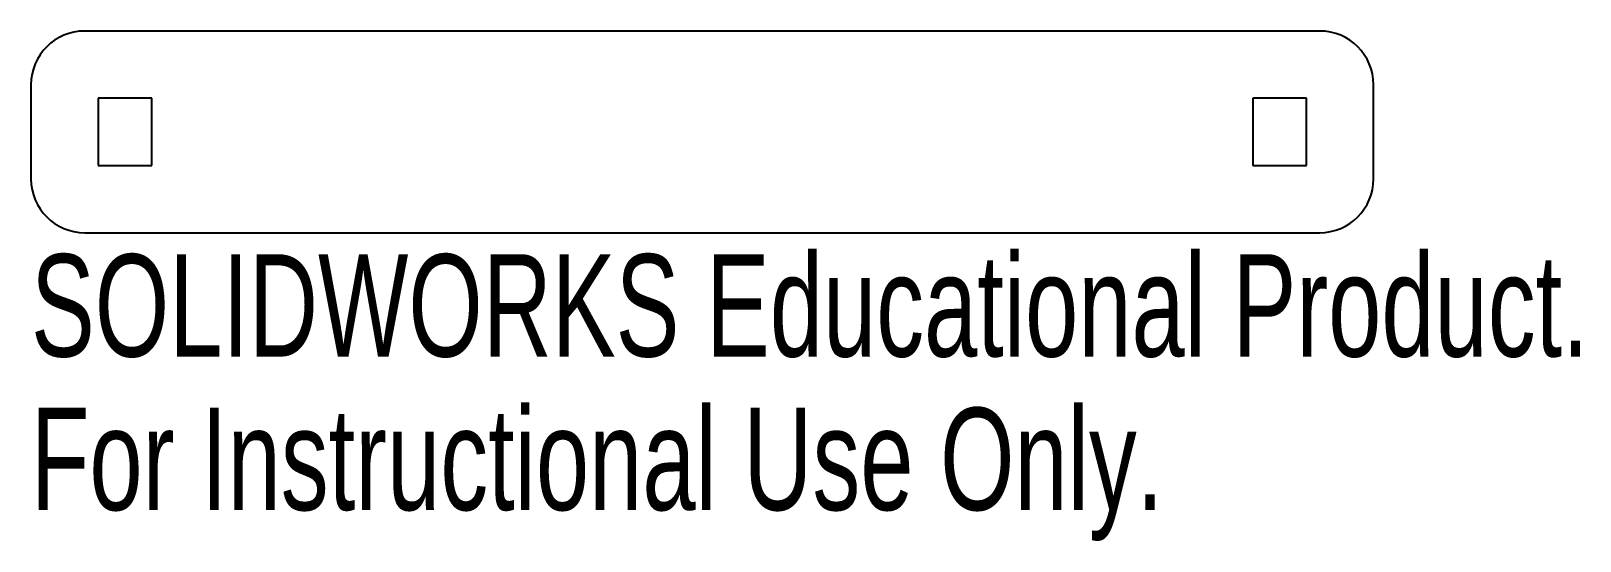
# Model space of a CAD drawing. Header units: inches. Extents: x -1.25 to 1.63, y -0.76 to 0.19.
import ezdxf

# ---------------------------------------------------------------- set-up
doc = ezdxf.new("R2010")
doc.units = ezdxf.units.IN
doc.header["$MEASUREMENT"] = 0
doc.styles.add('SLDTEXTSTYLE0', font='TXT', dxfattribs={"width": 0.7})

msp = doc.modelspace()

# ---------------------------------------------------------------- linework, layer by layer
at = {"color": 7, "linetype": 'Continuous', "lineweight": 25}
for p, q in [((1.15, 0.1875), (-1.15, 0.1875)), ((-1.25, 0.0875), (-1.25, -0.0875)), ((1.25, -0.0875), (1.25, 0.0875)), ((-1.125, 0.0625), (-1.125, -0.0625)), ((-1.025, 0.0625), (-1.125, 0.0625)), ((-1.025, -0.0625), (-1.025, 0.0625)), ((1.025, 0.0625), (1.025, -0.0625)), ((1.125, 0.0625), (1.025, 0.0625)), ((1.125, -0.0625), (1.125, 0.0625)), ((-1.125, -0.0625), (-1.025, -0.0625)), ((1.025, -0.0625), (1.125, -0.0625)), ((-1.15, -0.1875), (1.15, -0.1875))]:
    msp.add_line(p, q, dxfattribs=at)
for centre, start, end in [((-1.15, 0.0875), 90, 180), ((1.15, 0.0875), 0, 90), ((-1.15, -0.0875), 180, 270), ((1.15, -0.0875), 270, 0)]:
    msp.add_arc(centre, 0.1, start, end, dxfattribs=at)

# ---------------------------------------------------------------- texts
at = {"color": 7, "linetype": 'Continuous', "char_height": 0.1903, "attachment_point": 1, "style": 'SLDTEXTSTYLE0'}
for s, insert in [('SOLIDWORKS Educational Product.', (-1.25, -0.2276)), ('For Instructional Use Only.', (-1.25, -0.5131))]:
    msp.add_mtext(s, dxfattribs=dict(at, insert=insert))

doc.saveas('drawing.dxf')
